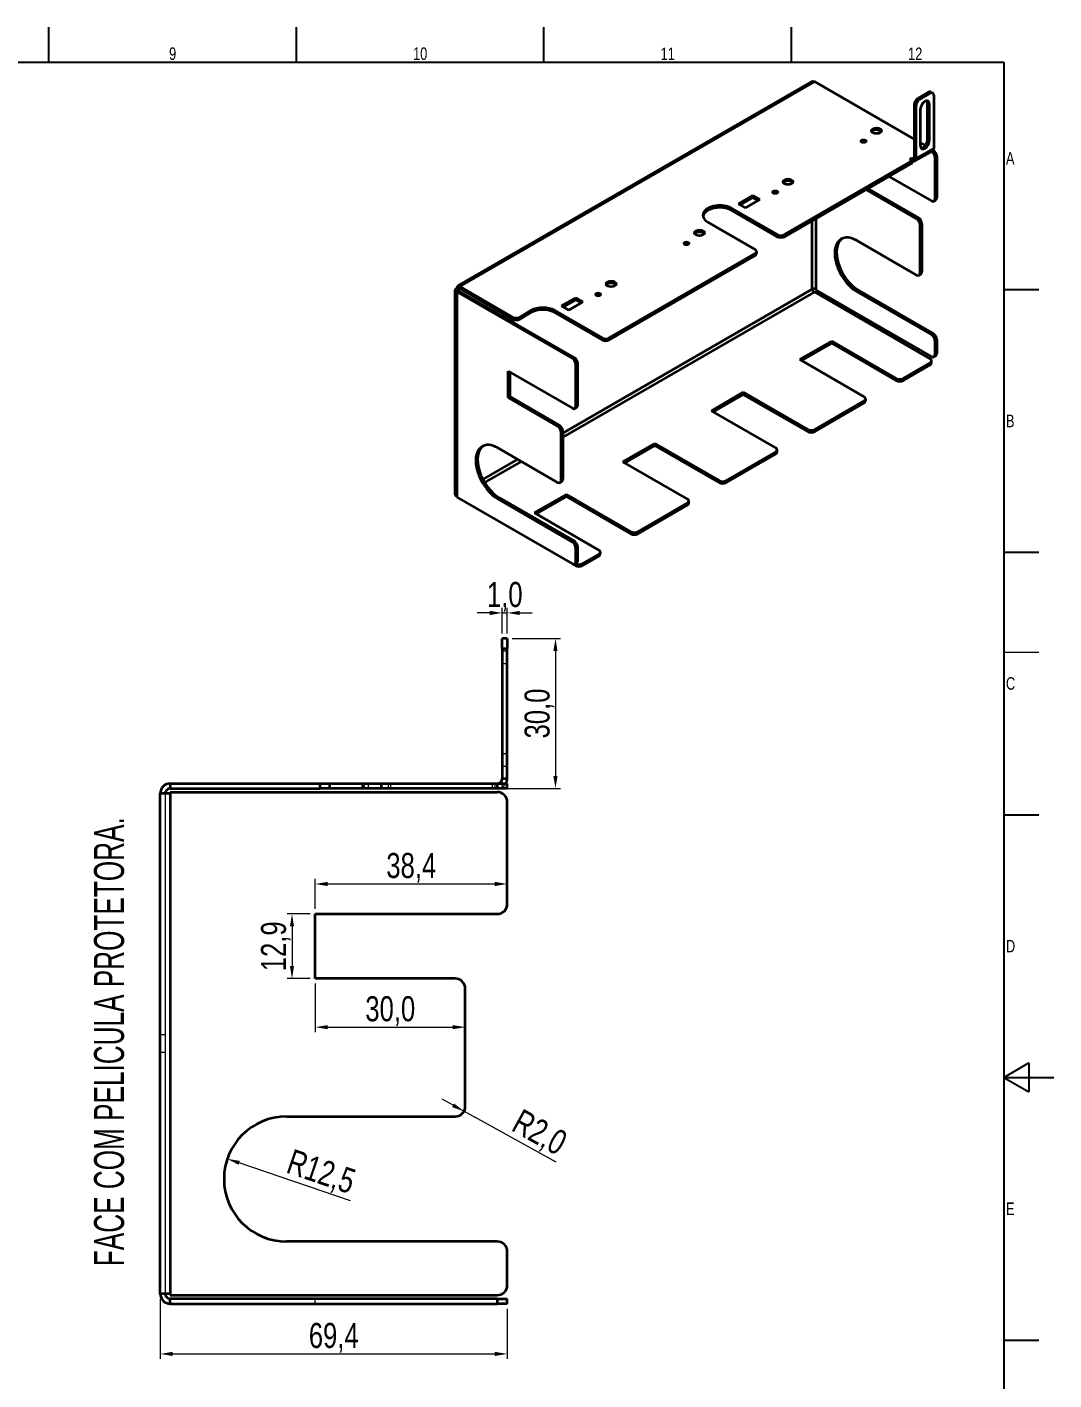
# Model space of a CAD drawing. Header units: millimetres. Extents: x 15 to 597, y -3 to 423.
# Drawn here: x 391.6 to 597, y 149.5 to 420 of the extents above; entities that cross this region are included whole.
import ezdxf

# ---------------------------------------------------------------- set-up
doc = ezdxf.new("R2010")
doc.units = ezdxf.units.MM
doc.layers.get('0').update_dxf_attribs({"lineweight": 25})
for name, color, linetype, lineweight in [('Arestas Tangenstes Visíveis', 7, 'Continuous', 35), ('Arestas Visíveis', 7, 'Continuous', 35), ('Legenda', 7, 'Continuous', 25)]:
    doc.layers.add(name, color=color, linetype=linetype, lineweight=lineweight)
for name, color, linetype, lineweight, true_color in [('Arestas Tangentes Invisíveis', 150, 'Continuous', 18, 0x0080ff), ('Dimensão', 98, 'Continuous', 18, 0x006400), ('Linha de Centro de Dobras', 174, 'Continuous', 18, 0x0000a0), ('Linhas Invisíveis', 151, 'Continuous', 18, 0x87c4ff), ('Texto', 1, 'Continuous', 30, 0xff0000)]:
    doc.layers.add(name, color=color, linetype=linetype, lineweight=lineweight, true_color=true_color)
doc.styles.add('Texto_2_5 - LNLS', font='swisscl.ttf')
doc.styles.add('Texto_4 - LNLS', font='swisscl.ttf', dxfattribs={"width": 0.85})
doc.styles.add('Texto_5_COTA', font='swisscli.ttf')
doc.dimstyles.new('PADRAO-LNLS', dxfattribs={"dimtxt": 5, "dimasz": 2.5, "dimexe": 1, "dimexo": 1, "dimgap": 0.25, "dimtad": 1, "dimdec": 1, "dimrnd": 1e-08, "dimzin": 0, "dimtxsty": 'Texto_5_COTA', "dimcen": 0.09, "dimdle": 4, "dimclrd": 98, "dimclre": 98, "dimclrt": 1, "dimadec": 1, "dimazin": 0, "dimtfac": 0.3, "dimtdec": 3, "dimtmove": 0, "dimatfit": 3, "dimfxl": 1, "dimtolj": 1, "dimtzin": 0, "dimlwd": 15, "dimlwe": 15, "dimarcsym": 0})

# ---------------------------------------------------------------- blocks, each defined once
blk = doc.blocks.new('Borders A2')
at = {"layer": 'Legenda'}
for p, q in [((396, 413), (396, 420)), ((445.5, 413), (445.5, 420)), ((495, 413), (495, 420)), ((544.5, 413), (544.5, 420)), ((25, 413), (587, 413)), ((587, 413), (587, 7)), ((587, 367.5), (594, 367.5)), ((587, 315), (594, 315)), ((587, 262.5), (594, 262.5)), ((587, 210), (592, 212.89)), ((592, 212.89), (592, 207.11)), ((587, 210), (597, 210)), ((587, 210), (592, 207.11)), ((587, 157.5), (594, 157.5))]:
    blk.add_line(p, q, dxfattribs=at)
at = {"layer": 'Linha de Centro de Dobras'}
blk.add_line((587, 295), (594, 295), dxfattribs=at)
at = {"layer": 'Legenda', "color": 236, "true_color": 0x800040, "char_height": 2.5, "style": 'Texto_2_5 - LNLS'}
for s, insert, attachment_point in [('9', (420.75, 413.4), 8), ('10', (470.25, 413.4), 8), ('11', (519.75, 413.4), 8), ('12', (569.25, 413.4), 8), ('A', (587.4, 393.75), 4), ('B', (587.4, 341.25), 4), ('C', (587.4, 288.75), 4), ('D', (587.4, 236.25), 4), ('E', (587.4, 183.75), 4)]:
    blk.add_mtext(s, dxfattribs=dict(at, insert=insert, attachment_point=attachment_point))
blk = doc.blocks.new('*D20')
at = {"layer": 'Defpoints', "color": 0, "linetype": 'Continuous', "transparency": 16777216}
for p in [(487.67, 302.87), (486.67, 297.76), (487.67, 297.76)]:
    blk.add_point(p, dxfattribs=at)
at = {"layer": 'Dimensão', "color": 98, "linetype": 'Continuous', "lineweight": 15, "true_color": 0x006400, "transparency": 16777216}
for p, q in [((486.67, 298.76), (486.67, 303.87)), ((487.67, 298.76), (487.67, 303.87)), ((484.17, 302.87), (481.67, 302.87)), ((486.67, 302.87), (487.67, 302.87)), ((490.17, 302.87), (492.67, 302.87))]:
    blk.add_line(p, q, dxfattribs=at)
at = {"layer": 'Dimensão', "color": 98, "linetype": 'Continuous', "true_color": 0x006400, "transparency": 16777216}
for points in [[(484.17, 303.28), (484.17, 302.45), (486.67, 302.87)], [(490.17, 303.28), (490.17, 302.45), (487.67, 302.87)]]:
    blk.add_solid(points, dxfattribs=at)
at = {"layer": 'Dimensão', "color": 1, "linetype": 'Continuous', "lineweight": 18, "transparency": 16777216, "insert": (487.17, 306.09), "char_height": 5, "attachment_point": 5, "style": 'Texto_5_COTA'}
blk.add_mtext('\\A1;1,0', dxfattribs=at)
blk = doc.blocks.new('*D21')
at = {"layer": 'Defpoints', "color": 0, "linetype": 'Continuous', "transparency": 16777216}
for p in [(487.67, 297.76), (485.67, 267.76), (497.31, 267.76)]:
    blk.add_point(p, dxfattribs=at)
at = {"layer": 'Dimensão', "color": 98, "linetype": 'Continuous', "lineweight": 15, "true_color": 0x006400, "transparency": 16777216}
for p, q in [((488.67, 297.76), (498.31, 297.76)), ((497.31, 295.26), (497.31, 270.26)), ((486.67, 267.76), (498.31, 267.76))]:
    blk.add_line(p, q, dxfattribs=at)
at = {"layer": 'Dimensão', "color": 98, "linetype": 'Continuous', "true_color": 0x006400, "transparency": 16777216}
for points in [[(496.89, 295.26), (497.72, 295.26), (497.31, 297.76)], [(496.89, 270.26), (497.72, 270.26), (497.31, 267.76)]]:
    blk.add_solid(points, dxfattribs=at)
at = {"layer": 'Dimensão', "color": 1, "linetype": 'Continuous', "lineweight": 18, "transparency": 16777216, "insert": (494.09, 282.76), "char_height": 5, "attachment_point": 5, "rotation": 90, "style": 'Texto_5_COTA'}
blk.add_mtext('\\A1;30,0', dxfattribs=at)
blk = doc.blocks.new('*D22')
at = {"layer": 'Defpoints', "color": 0, "linetype": 'Continuous', "transparency": 16777216}
for p in [(477.27, 204.2), (479.02, 203.23)]:
    blk.add_point(p, dxfattribs=at)
at = {"layer": 'Dimensão', "color": 98, "linetype": 'Continuous', "lineweight": 15, "true_color": 0x006400, "transparency": 16777216}
for p, q in [((476.83, 204.44), (474.64, 205.65)), ((477.27, 204.2), (479.02, 203.23)), ((479.02, 203.23), (481.21, 202.03)), ((497.48, 193.06), (481.21, 202.03))]:
    blk.add_line(p, q, dxfattribs=at)
at = {"layer": 'Dimensão', "color": 98, "linetype": 'Continuous', "true_color": 0x006400, "transparency": 16777216}
blk.add_solid([(477.03, 204.8), (476.63, 204.07), (479.02, 203.23)], dxfattribs=at)
at = {"layer": 'Dimensão', "color": 1, "linetype": 'Continuous', "lineweight": 18, "transparency": 16777216, "insert": (493.95, 198.68), "char_height": 5, "attachment_point": 5, "rotation": 331.1313, "style": 'Texto_5_COTA'}
blk.add_mtext('\\A1;R2,0', dxfattribs=at)
blk = doc.blocks.new('*D23')
at = {"layer": 'Defpoints', "color": 0, "linetype": 'Continuous', "transparency": 16777216}
for p in [(431.69, 193.73), (443.52, 189.7)]:
    blk.add_point(p, dxfattribs=at)
at = {"layer": 'Dimensão', "color": 98, "linetype": 'Continuous', "lineweight": 15, "true_color": 0x006400, "transparency": 16777216}
blk.add_line((456.31, 185.34), (434.05, 192.92), dxfattribs=at)
at = {"layer": 'Dimensão', "color": 98, "linetype": 'Continuous', "true_color": 0x006400, "transparency": 16777216}
blk.add_solid([(434.19, 193.31), (433.92, 192.53), (431.69, 193.73)], dxfattribs=at)
at = {"layer": 'Dimensão', "color": 1, "linetype": 'Continuous', "lineweight": 18, "transparency": 16777216, "insert": (450.34, 190.78), "char_height": 5, "attachment_point": 5, "rotation": 341.199, "style": 'Texto_5_COTA'}
blk.add_mtext('\\A1;R12,5', dxfattribs=at)
blk = doc.blocks.new('*D24')
at = {"layer": 'Defpoints', "color": 0, "linetype": 'Continuous', "transparency": 16777216}
for p in [(418.27, 166.76), (487.67, 164.76), (487.67, 154.72)]:
    blk.add_point(p, dxfattribs=at)
at = {"layer": 'Dimensão', "color": 98, "linetype": 'Continuous', "lineweight": 15, "true_color": 0x006400, "transparency": 16777216}
for p, q in [((418.27, 165.76), (418.27, 153.72)), ((487.67, 163.76), (487.67, 153.72)), ((420.77, 154.72), (485.17, 154.72))]:
    blk.add_line(p, q, dxfattribs=at)
at = {"layer": 'Dimensão', "color": 98, "linetype": 'Continuous', "true_color": 0x006400, "transparency": 16777216}
for points in [[(420.77, 155.14), (420.77, 154.31), (418.27, 154.72)], [(485.17, 155.14), (485.17, 154.31), (487.67, 154.72)]]:
    blk.add_solid(points, dxfattribs=at)
at = {"layer": 'Dimensão', "color": 1, "linetype": 'Continuous', "lineweight": 18, "transparency": 16777216, "insert": (452.97, 157.95), "char_height": 5, "attachment_point": 5, "style": 'Texto_5_COTA'}
blk.add_mtext('\\A1;69,4', dxfattribs=at)
blk = doc.blocks.new('*D67')
at = {"layer": 'Defpoints', "color": 0, "linetype": 'Continuous', "transparency": 16777216}
for p in [(449.27, 242.68), (444.62, 229.76), (449.27, 229.76)]:
    blk.add_point(p, dxfattribs=at)
at = {"layer": 'Dimensão', "color": 98, "linetype": 'Continuous', "lineweight": 15, "true_color": 0x006400, "transparency": 16777216}
for p, q in [((448.27, 242.68), (443.62, 242.68)), ((444.62, 240.18), (444.62, 232.26)), ((448.27, 229.76), (443.62, 229.76))]:
    blk.add_line(p, q, dxfattribs=at)
at = {"layer": 'Dimensão', "color": 98, "linetype": 'Continuous', "true_color": 0x006400, "transparency": 16777216}
for points in [[(444.2, 240.18), (445.03, 240.18), (444.62, 242.68)], [(444.2, 232.26), (445.03, 232.26), (444.62, 229.76)]]:
    blk.add_solid(points, dxfattribs=at)
at = {"layer": 'Dimensão', "color": 1, "linetype": 'Continuous', "lineweight": 18, "transparency": 16777216, "insert": (441.39, 236.22), "char_height": 5, "attachment_point": 5, "rotation": 90, "style": 'Texto_5_COTA'}
blk.add_mtext('\\A1;12,9', dxfattribs=at)
blk = doc.blocks.new('*D68')
at = {"layer": 'Defpoints', "color": 0, "linetype": 'Continuous', "transparency": 16777216}
for p in [(487.67, 248.68), (449.27, 242.68), (487.67, 168.47)]:
    blk.add_point(p, dxfattribs=at)
at = {"layer": 'Dimensão', "color": 98, "linetype": 'Continuous', "lineweight": 15, "true_color": 0x006400, "transparency": 16777216}
for p, q in [((449.27, 243.68), (449.27, 249.68)), ((451.77, 248.68), (485.17, 248.68))]:
    blk.add_line(p, q, dxfattribs=at)
at = {"layer": 'Dimensão', "color": 98, "linetype": 'Continuous', "true_color": 0x006400, "transparency": 16777216}
for points in [[(451.77, 249.1), (451.77, 248.26), (449.27, 248.68)], [(485.17, 249.1), (485.17, 248.26), (487.67, 248.68)]]:
    blk.add_solid(points, dxfattribs=at)
at = {"layer": 'Dimensão', "color": 1, "linetype": 'Continuous', "lineweight": 18, "transparency": 16777216, "insert": (468.47, 251.91), "char_height": 5, "attachment_point": 5, "style": 'Texto_5_COTA'}
blk.add_mtext('\\A1;38,4', dxfattribs=at)
blk = doc.blocks.new('*D69')
at = {"layer": 'Defpoints', "color": 0, "linetype": 'Continuous', "transparency": 16777216}
for p in [(449.27, 229.76), (479.27, 220.05), (479.27, 220.05)]:
    blk.add_point(p, dxfattribs=at)
at = {"layer": 'Dimensão', "color": 98, "linetype": 'Continuous', "lineweight": 15, "true_color": 0x006400, "transparency": 16777216}
for p, q in [((449.27, 228.76), (449.27, 219.05)), ((451.77, 220.05), (476.77, 220.05))]:
    blk.add_line(p, q, dxfattribs=at)
at = {"layer": 'Dimensão', "color": 98, "linetype": 'Continuous', "true_color": 0x006400, "transparency": 16777216}
for points in [[(451.77, 220.47), (451.77, 219.64), (449.27, 220.05)], [(476.77, 220.47), (476.77, 219.64), (479.27, 220.05)]]:
    blk.add_solid(points, dxfattribs=at)
at = {"layer": 'Dimensão', "color": 1, "linetype": 'Continuous', "lineweight": 18, "transparency": 16777216, "insert": (464.27, 223.27), "char_height": 5, "attachment_point": 5, "style": 'Texto_5_COTA'}
blk.add_mtext('\\A1;30,0', dxfattribs=at)

msp = doc.modelspace()

# ---------------------------------------------------------------- linework, layer by layer
at = {"layer": 'Arestas Tangenstes Visíveis'}
for p, q in [((549.02, 409.031), (478.274, 368.186)), ((570.124, 405.539), (569.771, 405.743)), ((571.892, 406.968), (572.246, 406.764)), ((569.064, 404.519), (569.417, 404.314)), ((571.715, 404.825), (572.069, 404.621)), ((569.417, 393.7), (572.953, 395.741)), ((571.715, 397.476), (572.069, 397.272)), ((568.71, 393.7), (569.064, 393.904)), ((568.71, 393.7), (568.71, 393.292)), ((569.064, 393.904), (569.417, 393.7)), ((573.203, 393.964), (573.556, 394.168)), ((573.556, 385.851), (573.203, 385.647)), ((532.572, 383.757), (532.572, 383.348)), ((549.373, 381.719), (549.373, 367.594)), ((569.879, 381.883), (569.526, 381.678)), ((548.666, 367.594), (548.666, 381.311)), ((570.233, 380.454), (570.586, 380.658)), ((541.676, 378.5), (541.676, 378.092)), ((543.091, 378.092), (543.091, 378.5)), ((537.257, 374.724), (537.257, 374.316)), ((570.586, 371.039), (570.233, 370.835)), ((477.566, 366.961), (477.566, 326.136)), ((478.17, 367.718), (477.92, 367.574)), ((477.92, 367.574), (477.92, 367.285)), ((498.78, 338.792), (548.666, 367.594)), ((549.02, 366.982), (498.78, 337.976)), ((557.947, 367.314), (557.594, 367.11)), ((492.409, 362.915), (492.409, 363.324)), ((497.182, 363.324), (497.182, 362.915)), ((488.741, 362.023), (488.741, 361.615)), ((490.155, 361.615), (490.155, 362.023)), ((506.639, 357.863), (506.639, 357.455)), ((508.053, 357.455), (508.053, 357.863)), ((572.849, 358.71), (572.496, 358.506)), ((573.203, 357.281), (573.556, 357.485)), ((573.556, 354.737), (573.203, 354.533)), ((501.042, 353.935), (500.689, 353.731)), ((501.396, 352.506), (501.75, 352.71)), ((572.246, 352.875), (572.246, 352.467)), ((565.424, 349.753), (565.424, 349.345)), ((566.839, 349.345), (566.839, 349.753)), ((501.75, 344.393), (501.396, 344.189)), ((559.06, 345.263), (559.06, 344.854)), ((498.073, 340.425), (497.719, 340.221)), ((498.426, 338.996), (498.78, 339.2)), ((547.747, 339.547), (547.747, 339.139)), ((549.161, 339.139), (549.161, 339.547)), ((482.792, 329.562), (489.742, 333.574)), ((490.45, 333.166), (483.139, 328.946)), ((541.383, 335.057), (541.383, 334.648)), ((498.78, 329.582), (498.426, 329.377)), ((530.034, 329.321), (530.034, 328.912)), ((531.448, 328.912), (531.448, 329.321)), ((486.141, 325.856), (485.787, 325.652)), ((523.67, 324.83), (523.67, 324.422)), ((501.042, 317.252), (500.689, 317.048)), ((512.356, 319.114), (512.356, 318.706)), ((513.77, 318.706), (513.77, 319.114)), ((501.396, 315.824), (501.75, 316.028)), ((505.992, 314.624), (505.992, 314.215)), ((501.292, 312.677), (501.292, 312.319)), ((501.75, 313.279), (501.396, 313.075)), ((502.707, 312.319), (502.707, 312.727)), ((486.669, 295.759), (487.669, 295.759)), ((450.169, 268.759), (450.169, 267.759)), ((458.919, 268.759), (458.919, 267.759)), ((485.669, 268.759), (485.669, 267.759)), ((486.669, 269.759), (487.669, 269.759)), ((420.269, 266.759), (420.269, 166.759)), ((485.669, 165.759), (485.669, 164.759))]:
    msp.add_line(p, q, dxfattribs=at)
at = {"layer": 'Arestas Tangentes Invisíveis'}
for p, q in [((486.669, 292.759), (487.669, 292.759)), ((486.669, 274.759), (487.669, 274.759)), ((484.669, 268.759), (484.669, 267.759))]:
    msp.add_line(p, q, dxfattribs=at)
at = {"layer": 'Arestas Visíveis'}
for p, q in [((477.774, 368.235), (548.52, 409.081)), ((549.02, 409.031), (549.123, 409.091)), ((549.123, 409.091), (569.064, 397.578)), ((569.771, 405.743), (571.892, 406.968)), ((570.124, 405.539), (572.246, 406.764)), ((572.392, 407.018), (572.746, 406.813)), ((572.953, 406.356), (572.953, 395.741)), ((569.064, 404.519), (569.064, 393.904)), ((569.417, 393.7), (569.417, 404.314)), ((570.301, 396.252), (570.301, 403.6)), ((571.715, 397.476), (571.715, 404.825)), ((572.069, 404.621), (572.069, 397.272)), ((572.746, 395.283), (569.21, 393.242)), ((570.301, 396.864), (571.254, 396.314)), ((543.091, 378.5), (568.71, 393.292)), ((568.71, 392.883), (543.091, 378.092)), ((568.18, 393.598), (568.533, 393.802)), ((568.71, 393.292), (568.18, 393.598)), ((568.533, 393.802), (568.71, 393.7)), ((568.533, 393.802), (568.533, 393.394)), ((568.71, 392.883), (568.71, 393.292)), ((573.203, 393.964), (573.203, 385.647)), ((573.556, 394.168), (573.556, 385.851)), ((563.982, 390.154), (572.496, 385.238)), ((559.626, 387.394), (559.626, 387.639)), ((559.98, 387.598), (559.626, 387.394)), ((569.526, 381.678), (559.626, 387.394)), ((559.98, 387.843), (559.98, 387.598)), ((559.98, 387.598), (569.879, 381.883)), ((533.925, 384.678), (536.753, 386.311)), ((535.339, 383.861), (533.925, 384.678)), ((536.753, 385.903), (534.279, 384.474)), ((538.168, 385.494), (535.339, 383.861)), ((536.753, 386.311), (538.168, 385.494)), ((536.753, 386.311), (536.753, 385.903)), ((537.814, 385.29), (536.753, 385.903)), ((572.996, 385.189), (573.349, 385.393)), ((532.572, 383.757), (541.676, 378.5)), ((541.676, 378.092), (532.572, 383.348)), ((537.257, 375.541), (527.799, 381.001)), ((570.233, 370.835), (570.233, 380.454)), ((570.586, 380.658), (570.586, 371.039)), ((557.594, 377.316), (569.526, 370.427)), ((508.053, 357.863), (537.257, 374.724)), ((508.053, 357.455), (537.257, 374.316)), ((537.55, 374.724), (537.55, 375.132)), ((570.379, 370.581), (570.026, 370.377)), ((478.274, 368.186), (478.17, 368.126)), ((478.17, 368.126), (488.741, 362.023)), ((478.17, 368.126), (478.17, 367.718)), ((477.274, 326.545), (477.274, 367.369)), ((477.566, 367.778), (477.92, 367.574)), ((477.566, 367.081), (477.92, 367.285)), ((477.566, 367.081), (500.689, 353.731)), ((477.566, 366.961), (477.566, 367.081)), ((501.042, 353.935), (477.92, 367.285)), ((478.17, 367.718), (488.741, 361.615)), ((498.534, 364.245), (501.363, 365.878)), ((501.363, 365.47), (498.888, 364.041)), ((501.363, 365.878), (502.777, 365.062)), ((501.363, 365.878), (501.363, 365.47)), ((502.423, 364.857), (501.363, 365.47)), ((549.02, 366.982), (549.123, 367.041)), ((549.123, 367.041), (572.246, 353.692)), ((549.373, 367.474), (549.373, 367.594)), ((572.496, 354.125), (549.373, 367.474)), ((572.496, 358.506), (557.594, 367.11)), ((557.947, 367.314), (572.849, 358.71)), ((490.155, 362.023), (492.409, 363.324)), ((492.409, 362.915), (490.155, 361.615)), ((497.182, 363.324), (506.639, 357.863)), ((506.639, 357.455), (497.182, 362.915)), ((499.949, 363.429), (498.534, 364.245)), ((502.777, 365.062), (499.949, 363.429)), ((546.191, 353.509), (552.555, 357.184)), ((552.555, 357.184), (565.424, 349.753)), ((552.555, 356.775), (552.555, 357.184)), ((573.203, 357.281), (573.203, 354.533)), ((573.556, 357.485), (573.556, 354.737)), ((552.555, 356.775), (546.545, 353.305)), ((565.424, 349.345), (552.555, 356.775)), ((501.396, 344.189), (501.396, 352.506)), ((501.75, 344.393), (501.75, 352.71)), ((559.06, 346.079), (546.191, 353.509)), ((572.246, 352.875), (566.839, 349.753)), ((572.246, 352.467), (566.839, 349.345)), ((572.538, 352.875), (572.538, 353.283)), ((573.349, 354.279), (572.996, 354.075)), ((487.819, 351.211), (500.689, 343.781)), ((487.819, 345.936), (487.819, 351.211)), ((488.173, 351.007), (488.173, 346.14)), ((528.513, 343.303), (534.877, 346.977)), ((534.877, 346.569), (528.867, 343.099)), ((534.877, 346.977), (547.747, 339.547)), ((534.877, 346.569), (534.877, 346.977)), ((547.747, 339.139), (534.877, 346.569)), ((488.173, 346.14), (487.819, 345.936)), ((497.719, 340.221), (487.819, 345.936)), ((488.173, 346.14), (498.073, 340.425)), ((501.189, 343.731), (501.542, 343.935)), ((559.06, 345.263), (549.161, 339.547)), ((559.06, 344.854), (549.161, 339.139)), ((559.353, 345.263), (559.353, 345.671)), ((541.383, 335.873), (528.513, 343.303)), ((498.426, 329.377), (498.426, 338.996)), ((498.78, 339.2), (498.78, 329.582)), ((485.787, 335.858), (497.719, 328.969)), ((510.8, 333.077), (517.164, 336.751)), ((517.164, 336.343), (511.154, 332.872)), ((517.164, 336.751), (530.034, 329.321)), ((517.164, 336.343), (517.164, 336.751)), ((530.034, 328.912), (517.164, 336.343)), ((541.676, 335.057), (541.676, 335.465)), ((523.67, 325.646), (510.8, 333.077)), ((541.383, 335.057), (531.448, 329.321)), ((541.383, 334.648), (531.448, 328.912)), ((498.573, 329.124), (498.219, 328.92)), ((477.566, 326.136), (477.566, 326.017)), ((477.566, 326.017), (500.689, 312.667)), ((500.689, 317.048), (485.787, 325.652)), ((486.141, 325.856), (501.042, 317.252)), ((493.123, 322.87), (499.487, 326.545)), ((499.487, 326.136), (493.476, 322.666)), ((499.487, 326.545), (512.356, 319.114)), ((499.487, 326.136), (499.487, 326.545)), ((512.356, 318.706), (499.487, 326.136)), ((523.67, 324.83), (513.77, 319.114)), ((523.963, 324.83), (523.963, 325.238)), ((505.992, 315.44), (493.123, 322.87)), ((523.67, 324.422), (513.77, 318.706)), ((501.396, 313.075), (501.396, 315.824)), ((501.75, 313.279), (501.75, 316.028)), ((505.992, 314.624), (502.707, 312.727)), ((505.992, 314.215), (502.707, 312.319)), ((506.285, 314.624), (506.285, 315.032)), ((500.689, 312.667), (501.292, 312.319)), ((501.189, 312.618), (501.542, 312.822)), ((487.669, 297.759), (486.669, 297.759)), ((486.669, 295.759), (486.669, 297.759)), ((487.669, 297.759), (487.669, 295.759)), ((486.669, 295.759), (486.669, 269.759)), ((487.669, 269.759), (487.669, 295.759)), ((420.269, 268.759), (450.169, 268.759)), ((420.269, 268.759), (420.269, 267.759)), ((450.169, 268.759), (452.169, 268.759)), ((452.169, 267.759), (452.169, 268.759)), ((452.169, 268.759), (458.919, 268.759)), ((458.919, 268.759), (485.669, 268.759)), ((485.669, 268.759), (487.669, 268.759)), ((487.669, 267.759), (487.669, 268.759)), ((420.269, 266.759), (418.269, 266.759)), ((418.269, 166.759), (418.269, 266.759)), ((420.269, 267.759), (450.169, 267.759)), ((420.269, 267.052), (485.669, 267.052)), ((420.269, 266.759), (420.269, 267.052)), ((452.169, 267.759), (450.169, 267.759)), ((458.919, 267.759), (452.169, 267.759)), ((485.669, 267.759), (458.919, 267.759)), ((487.669, 267.759), (485.669, 267.759)), ((487.669, 244.679), (487.669, 265.052)), ((449.269, 242.679), (485.669, 242.679)), ((449.269, 229.759), (449.269, 242.679)), ((477.269, 229.759), (449.269, 229.759)), ((479.269, 204.198), (479.269, 227.759)), ((443.52, 202.198), (477.269, 202.198)), ((485.669, 177.198), (443.52, 177.198)), ((487.669, 168.466), (487.669, 175.198)), ((420.269, 166.759), (418.269, 166.759)), ((420.269, 166.759), (420.269, 166.466)), ((420.269, 166.466), (485.669, 166.466)), ((485.669, 165.759), (420.269, 165.759)), ((420.269, 164.759), (420.269, 165.759)), ((485.669, 165.759), (487.669, 165.759)), ((487.669, 164.759), (487.669, 165.759)), ((420.269, 164.759), (485.669, 164.759)), ((487.669, 164.759), (485.669, 164.759))]:
    msp.add_line(p, q, dxfattribs=at)
for centre, radius, start, end in [((420.269, 266.759), 2, 90, 180), ((485.669, 269.759), 1, 270, 0), ((485.669, 269.759), 2, 330, 0), ((420.269, 266.759), 1, 90, 180), ((485.669, 265.052), 2, 0, 90), ((485.669, 244.679), 2, 270, 0), ((477.269, 227.759), 2, 0, 90), ((477.269, 204.198), 2, 270, 0), ((443.52, 189.698), 12.5, 90, 270), ((485.669, 175.198), 2, 0, 90), ((485.669, 168.466), 2, 270, 0), ((420.269, 166.759), 2, 180, 270), ((420.269, 166.759), 1, 180, 270)]:
    msp.add_arc(centre, radius, start, end, dxfattribs=at)
for centre, major_axis, start_param, end_param in [((549.02, 408.215), (-0.5, 0.866), 5.4977871, 6.2831853), ((569.771, 404.927), (-0.5, -0.866), 3.9269908, 5.4977871), ((571.892, 406.152), (0.5, 0.866), 0, 0.7853982), ((572.246, 405.947), (0.5, 0.866), 5.4977871, 7.0685835), ((570.124, 404.723), (0.5, 0.866), 0.7853982, 2.3561945), ((571.185, 404.11), (0.625, 1.083), 5.4977871, 8.6393798), ((570.831, 404.314), (0.625, 1.083), 5.4977871, 5.9964288), ((561.5, 398.866), (1, 0), 0.3613671, 2.7802255), ((558.928, 396.779), (-0.5, 0), 3.9269908, 5.4977871), ((571.185, 396.762), (-0.625, -1.083), 5.4977871, 8.6393798), ((570.831, 396.966), (-0.625, -1.083), 0.2867566, 2.3561945), ((572.496, 394.372), (0.5, -0.866), 0.7853982, 2.2972376), ((572.246, 396.149), (0.5, -0.866), 0, 0.7853982), ((572.849, 394.576), (-0.5, 0.866), 3.9269908, 5.4853594), ((568.71, 394.108), (0.25, -0.433), 5.4977871, 7.0685835), ((568.71, 394.108), (0.5, -0.866), 5.4977871, 7.0685835), ((541.25, 386.572), (-0.5, 0), 3.9269908, 5.4977871), ((543.822, 388.66), (1, 0), 0.3613671, 2.7802255), ((530.186, 382.379), (-3.375, 0), 3.9269908, 7.0685835), ((572.496, 386.055), (0.5, -0.866), 5.4977871, 7.0685835), ((572.849, 386.259), (0.5, -0.866), 0, 0.7853982), ((530.186, 381.97), (-3.375, 0), 3.9269908, 6.1782362), ((569.526, 380.862), (0.5, -0.866), 0.7853982, 2.3561945), ((569.879, 381.066), (-0.5, 0.866), 3.9269908, 5.4977871), ((526.109, 378.433), (1, 0), 0.3613671, 2.7802255), ((557.594, 372.213), (-3.125, 5.413), 5.4977871, 8.6393798), ((523.537, 376.346), (-0.5, 0), 3.9269908, 5.4977871), ((542.383, 378.909), (-1, 0), 0.7853982, 2.3561945), ((542.383, 378.5), (1, 0), 3.9269908, 5.4977871), ((557.947, 372.417), (-3.125, 5.413), 0.0565988, 2.3561945), ((536.55, 375.132), (1, 0), 5.4977871, 7.0685835), ((536.55, 374.724), (1, 0), 5.4977871, 6.2831853), ((569.526, 371.243), (0.5, -0.866), 5.4977871, 7.0685835), ((569.879, 371.447), (0.5, -0.866), 0, 0.7853982), ((478.274, 367.369), (-0.5, 0.866), 5.4977871, 7.0685835), ((478.274, 367.369), (-0.25, 0.433), 5.7950385, 7.0685835), ((508.432, 368.227), (1, 0), 0.3613671, 2.7802255), ((478.274, 367.369), (-1, 0), 5.4977871, 7.0685835), ((478.274, 367.369), (-0.5, 0), 5.4977871, 6.7713321), ((505.86, 366.14), (-0.5, 0), 3.9269908, 5.4977871), ((549.02, 367.39), (-0.5, 0), 3.9269908, 5.4977871), ((549.02, 367.39), (0.25, -0.433), 3.9269908, 5.4977871), ((494.795, 361.946), (3.375, 0), 0.7853982, 2.3561945), ((494.795, 361.538), (-3.375, 0), 3.9269908, 5.4977871), ((489.448, 362.431), (-1, 0), 0.7853982, 2.3561945), ((489.448, 362.023), (1, 0), 3.9269908, 5.4977871), ((507.346, 358.272), (-1, 0), 0.7853982, 2.3561945), ((507.346, 357.863), (1, 0), 3.9269908, 5.4977871), ((572.496, 357.689), (0.5, -0.866), 0.7853982, 2.3561945), ((572.849, 357.894), (-0.5, 0.866), 3.9269908, 5.4977871), ((572.496, 354.941), (0.5, -0.866), 5.4977871, 7.0685835), ((572.849, 355.145), (0.5, -0.866), 0, 0.7853982), ((500.689, 352.915), (0.5, -0.866), 0.7853982, 2.3561945), ((501.042, 353.119), (-0.5, 0.866), 3.9269908, 5.4977871), ((571.538, 353.283), (1, 0), 5.4977871, 7.0685835), ((571.538, 352.875), (1, 0), 5.4977871, 6.2831853), ((566.132, 350.162), (-1, 0), 0.7853982, 2.3561945), ((566.132, 349.753), (1, 0), 3.9269908, 5.4977871), ((500.689, 344.597), (0.5, -0.866), 5.4977871, 7.0685835), ((501.042, 344.801), (0.5, -0.866), 0, 0.7853982), ((558.353, 345.671), (1, 0), 5.4977871, 7.0685835), ((558.353, 345.263), (1, 0), 5.4977871, 6.2831853), ((497.719, 339.404), (0.5, -0.866), 0.7853982, 2.3561945), ((498.073, 339.608), (-0.5, 0.866), 3.9269908, 5.4977871), ((548.454, 339.956), (-1, 0), 0.7853982, 2.3561945), ((548.454, 339.547), (1, 0), 3.9269908, 5.4977871), ((485.787, 330.755), (-3.125, 5.413), 5.4977871, 8.6393798), ((486.141, 330.959), (-3.125, 5.413), 0.0565988, 2.3561945), ((540.676, 335.465), (1, 0), 5.4977871, 7.0685835), ((540.676, 335.057), (1, 0), 5.4977871, 6.2831853), ((497.719, 329.786), (0.5, -0.866), 5.4977871, 7.0685835), ((498.073, 329.99), (0.5, -0.866), 0, 0.7853982), ((530.741, 329.729), (-1, 0), 0.7853982, 2.3561945), ((530.741, 329.321), (1, 0), 3.9269908, 5.4977871), ((478.274, 326.545), (-1, 0), 0, 0.7853982), ((522.963, 325.238), (1, 0), 5.4977871, 7.0685835), ((522.963, 324.83), (1, 0), 5.4977871, 6.2831853), ((500.689, 316.232), (0.5, -0.866), 0.7853982, 2.3561945), ((501.042, 316.436), (-0.5, 0.866), 3.9269908, 5.4977871), ((513.063, 319.523), (-1, 0), 0.7853982, 2.3561945), ((513.063, 319.114), (1, 0), 3.9269908, 5.4977871), ((505.285, 315.032), (1, 0), 5.4977871, 7.0685835), ((505.285, 314.624), (1, 0), 5.4977871, 6.2831853), ((500.689, 313.484), (0.5, -0.866), 5.4977871, 7.0685835), ((502, 312.727), (1, 0), 3.9269908, 5.4977871), ((502, 313.135), (-1, 0), 0.8460956, 2.3561945), ((501.042, 313.688), (0.5, -0.866), 0, 0.7853982)]:
    msp.add_ellipse(centre, major_axis=major_axis, ratio=0.5773503, start_param=start_param, end_param=end_param, dxfattribs=at)
for centre, major_axis in [((561.5, 399.274), (1, 0)), ((558.928, 397.187), (0.5, 0)), ((543.822, 389.068), (1, 0)), ((541.25, 386.981), (0.5, 0)), ((526.109, 378.841), (1, 0)), ((523.537, 376.754), (0.5, 0)), ((508.432, 368.635), (1, 0)), ((505.86, 366.548), (0.5, 0))]:
    msp.add_ellipse(centre, major_axis=major_axis, ratio=0.5773503, dxfattribs=at)
at = {"layer": 'Linhas Invisíveis'}
for p, q in [((486.669, 295.259), (487.669, 295.259)), ((486.669, 272.259), (487.669, 272.259)), ((458.575, 268.759), (458.575, 267.759)), ((459.819, 268.759), (459.819, 267.759)), ((462.294, 268.759), (462.294, 267.759)), ((462.575, 268.759), (462.575, 267.759)), ((463.819, 268.759), (463.819, 267.759)), ((464.294, 268.759), (464.294, 267.759)), ((485.169, 268.759), (485.169, 267.759)), ((486.669, 267.759), (486.669, 268.759)), ((419.269, 266.759), (419.269, 166.759)), ((419.269, 218.509), (418.269, 218.509)), ((419.269, 215.009), (418.269, 215.009)), ((449.269, 164.759), (449.269, 165.759))]:
    msp.add_line(p, q, dxfattribs=at)
msp.add_arc((485.669, 269.759), 2, 270, 330, dxfattribs=at)

# ---------------------------------------------------------------- block references
msp.add_blockref('Borders A2', (0, 0))

# ---------------------------------------------------------------- texts
at = {"layer": 'Texto', "color": 236, "true_color": 0x80003f, "insert": (405.036, 172.269), "char_height": 6, "width": 86.90338, "attachment_point": 1, "rotation": 90.01309, "style": 'Texto_4 - LNLS'}
msp.add_mtext('\\fSwis721 LtCn BT|b0|i0;\\H6.0000;FACE COM PELICULA PROTETORA.', dxfattribs=at)

# ---------------------------------------------------------------- dimensions: what is measured, and where the dimension line sits
at = {"layer": 'Dimensão', "color": 98, "linetype": 'Continuous', "lineweight": 18, "true_color": 0x006400}
for base, p1, p2, angle, override, picture, middle in [((487.669, 302.868), (486.669, 297.759), (487.669, 297.759), 180, {"dimgap": 0.25, "dimdec": 1, "dimtol": 0, "dimlim": 0, "dimtp": 0, "dimtm": 0, "dimtdec": 3, "dimtofl": 1, "dimatfit": 1}, '*D20', (487.169, 302.868)), ((497.308, 267.759), (487.669, 297.759), (485.669, 267.759), 90, {"dimgap": 0.25, "dimdec": 1, "dimtol": 0, "dimlim": 0, "dimtp": 0, "dimtm": 0, "dimtdec": 3, "dimtofl": 0, "dimatfit": 1}, '*D21', (497.308, 282.759)), ((487.669, 248.679), (449.269, 242.679), (487.669, 168.466), 180, {"dimgap": 0.25, "dimdec": 1, "dimse2": 1, "dimtol": 0, "dimlim": 0, "dimtp": 0, "dimtm": 0, "dimtdec": 3, "dimtofl": 0, "dimatfit": 1}, '*D68', (468.469, 248.679)), ((444.616, 229.759), (449.269, 242.679), (449.269, 229.759), 90, {"dimgap": 0.25, "dimdec": 1, "dimtol": 0, "dimlim": 0, "dimtp": 0, "dimtm": 0, "dimtdec": 3, "dimtofl": 0, "dimatfit": 1}, '*D67', (444.616, 236.219)), ((487.669, 154.722), (418.269, 166.759), (487.669, 164.759), 180, {"dimgap": 0.25, "dimdec": 1, "dimtol": 0, "dimlim": 0, "dimtp": 0, "dimtm": 0, "dimtdec": 3, "dimtofl": 0, "dimatfit": 1}, '*D24', (452.969, 154.722))]:
    dim = msp.add_linear_dim(base=base, p1=p1, p2=p2, angle=angle, dimstyle='PADRAO-LNLS', override=override, dxfattribs=at)
    dim.commit()
    dim.dimension.update_dxf_attribs({"geometry": picture, "text_midpoint": middle, "dimtype": 160})
dim = msp.add_linear_dim(base=(479.269, 220.055), p1=(449.269, 229.759), p2=(479.269, 220.055), dimstyle='PADRAO-LNLS', override={"dimgap": 0.25, "dimdec": 1, "dimse2": 1, "dimtol": 0, "dimlim": 0, "dimtp": 0, "dimtm": 0, "dimtdec": 3, "dimtofl": 0, "dimatfit": 1}, dxfattribs=at)
dim.commit()
dim.dimension.update_dxf_attribs({"geometry": '*D69', "text_midpoint": (464.269, 220.055), "dimtype": 160})
for center, mpoint, picture, middle in [((477.269, 204.198), (479.021, 203.232), '*D22', (492.395, 195.858)), ((443.52, 189.698), (431.687, 193.726), '*D23', (449.303, 187.729))]:
    dim = msp.add_radius_dim(center=center, mpoint=mpoint, dimstyle='PADRAO-LNLS', override={"dimgap": 0.25, "dimdec": 1, "dimlfac": 1, "dimcen": 0, "dimtol": 0, "dimlim": 0, "dimtp": 0, "dimtm": 0, "dimtdec": 3}, dxfattribs=at)
    dim.commit()
    dim.dimension.update_dxf_attribs({"geometry": picture, "text_midpoint": middle, "dimtype": 164})

doc.saveas('drawing.dxf')
